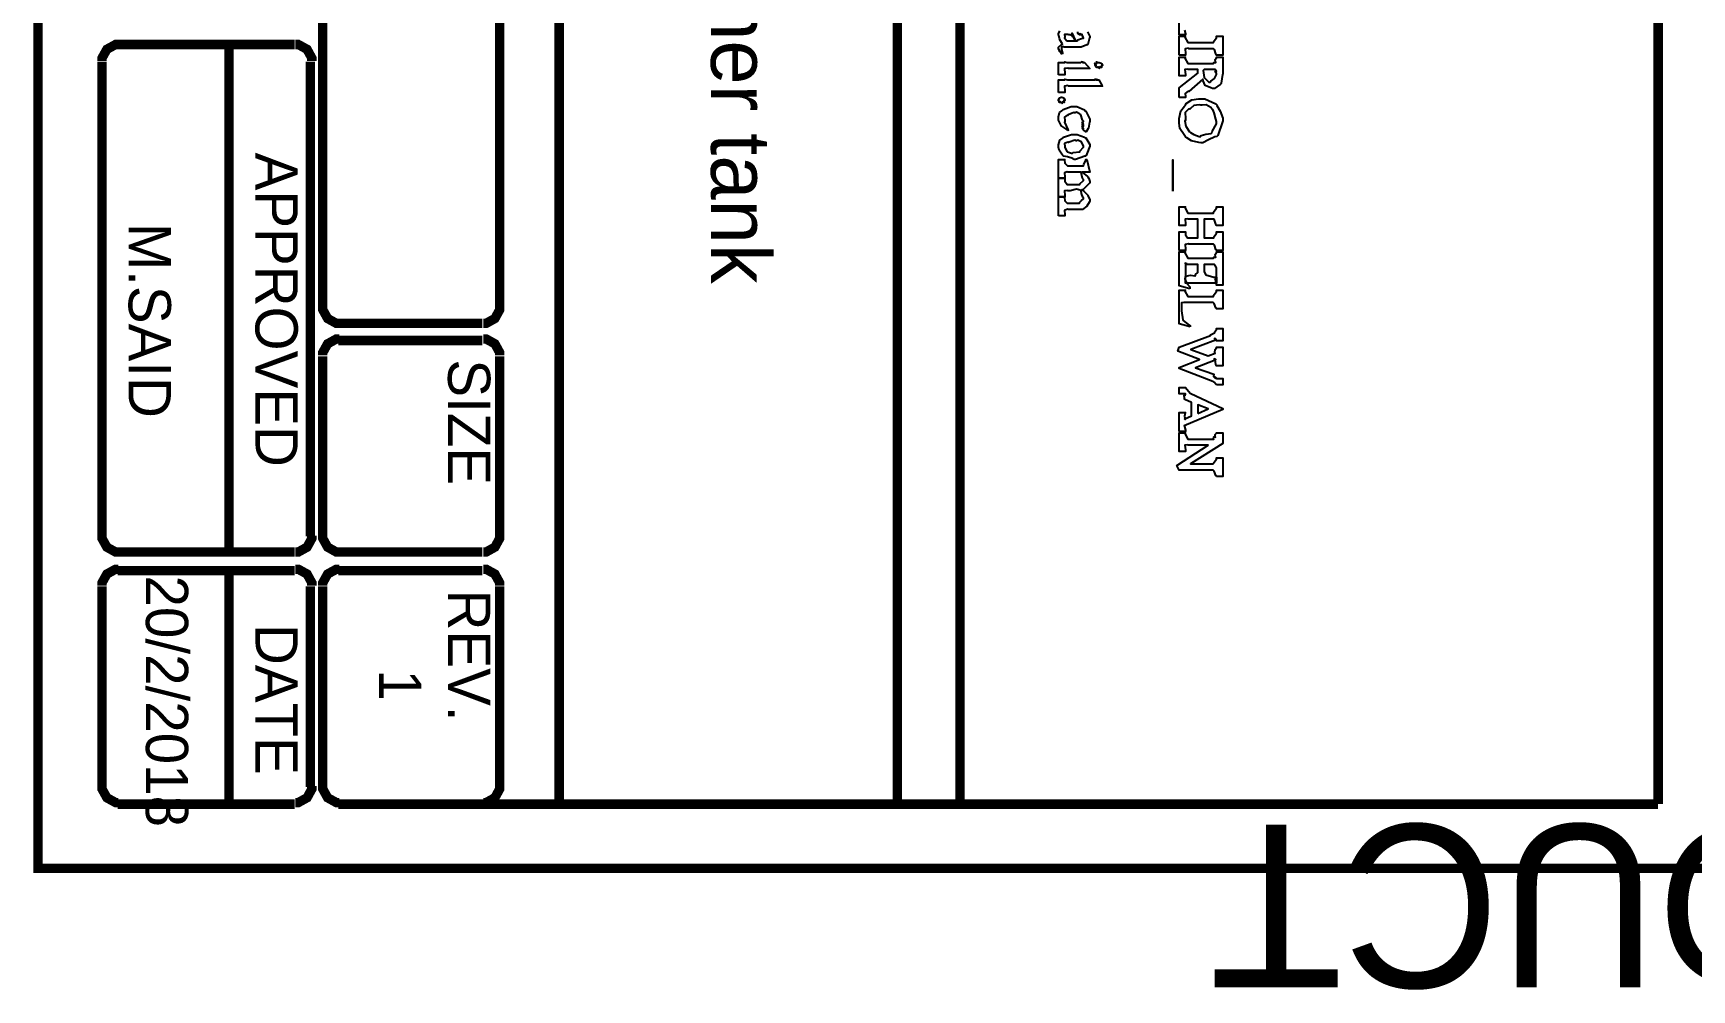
# Model space of a CAD drawing. Extents: x 0.2 to 11.5, y 0.7 to 15.9.
# Drawn here: x 0.707 to 2.473, y 0.655 to 1.673 of the extents above; entities that cross this region are included whole.
import ezdxf

# ---------------------------------------------------------------- set-up
doc = ezdxf.new("R2010")
doc.units = 0
doc.layers.get('0').update_dxf_attribs({"linetype": 'CONTINUOUS'})

msp = doc.modelspace()

# ---------------------------------------------------------------- linework, layer by layer
at = {"color": 230, "const_width": 0.01}
for points in [[(11.0772, 0.78445), (11.0772, 15.6944), (0.71224, 15.6944), (0.71224, 0.78445), (11.0772, 0.78445)], [(2.43722, 0.85276), (2.43722, 2.85781), (2.43722, 0.85276), (2.43722, 2.85781), (2.43722, 0.85276)]]:
    msp.add_lwpolyline(points, close=True, dxfattribs=at)
for points in [[(1.2672, 0.84945), (1.2672, 2.85275), (1.62722, 2.85275)], [(1.62722, 0.84945), (1.62722, 2.85275)], [(1.6939, 0.85444), (1.6939, 2.84278)], [(1.01557, 1.38113), (1.01557, 2.48281)], [(1.20388, 1.38113), (1.20388, 2.48281)], [(0.79807, 1.66114), (0.79498, 1.66114), (0.7857, 1.65603), (0.78054, 1.64675), (0.78054, 1.64361)], [(0.98557, 1.66114), (0.7972, 1.66114)], [(0.91558, 1.12109), (0.91558, 1.66114)], [(1.00391, 1.64361), (1.00391, 1.64675), (0.99881, 1.65603), (0.98953, 1.66114), (0.98638, 1.66114)], [(0.78054, 1.1378), (0.78054, 1.64279)], [(1.00223, 1.1378), (1.00223, 1.64279)], [(1.01557, 1.38194), (1.01557, 1.37885), (1.02073, 1.36957), (1.03, 1.36442), (1.03304, 1.36442)], [(1.18642, 1.36442), (1.18951, 1.36442), (1.19878, 1.36957), (1.20388, 1.37885), (1.20388, 1.38194)], [(1.18555, 1.36442), (1.03223, 1.36442)], [(1.03304, 1.34777), (1.03, 1.34777), (1.02073, 1.34267), (1.01557, 1.33339), (1.01557, 1.3303)], [(1.18555, 1.34614), (1.03223, 1.34614)], [(1.20388, 1.3303), (1.20388, 1.33339), (1.19878, 1.34267), (1.18951, 1.34777), (1.18642, 1.34777)], [(1.01557, 1.1378), (1.01557, 1.32943)], [(1.20388, 1.1378), (1.20388, 1.32943)], [(0.78054, 1.13862), (0.78054, 1.13552), (0.7857, 1.12625), (0.79498, 1.12109), (0.79807, 1.12109)], [(0.98638, 1.12109), (0.98953, 1.12109), (0.99881, 1.12625), (1.00391, 1.13552), (1.00391, 1.13862)], [(1.01557, 1.13862), (1.01557, 1.13552), (1.02073, 1.12625), (1.03, 1.12109), (1.03304, 1.12109)], [(1.18642, 1.12109), (1.18951, 1.12109), (1.19878, 1.12625), (1.20388, 1.13552), (1.20388, 1.13862)], [(0.98557, 1.12109), (0.7972, 1.12109)], [(1.18555, 1.12109), (1.03223, 1.12109)], [(0.79807, 1.10276), (0.79498, 1.10276), (0.7857, 1.09766), (0.78054, 1.08838), (0.78054, 1.08529)], [(0.98557, 1.10113), (0.7972, 1.10113)], [(0.91558, 0.85276), (0.91558, 1.10113)], [(1.00391, 1.08529), (1.00391, 1.08838), (0.99881, 1.09766), (0.98953, 1.10276), (0.98638, 1.10276)], [(1.03304, 1.10276), (1.03, 1.10276), (1.02073, 1.09766), (1.01557, 1.08838), (1.01557, 1.08529)], [(1.18555, 1.10113), (1.03223, 1.10113)], [(1.20388, 1.08529), (1.20388, 1.08838), (1.19878, 1.09766), (1.18951, 1.10276), (1.18642, 1.10276)], [(0.78054, 0.87109), (0.78054, 1.08442)], [(1.00223, 0.87109), (1.00223, 1.08442)], [(1.01557, 0.87109), (1.01557, 1.08442)], [(1.20388, 0.87109), (1.20388, 1.08442)], [(0.78054, 0.87196), (0.78054, 0.86887), (0.7857, 0.85959), (0.79498, 0.85444), (0.79807, 0.85444)], [(0.98638, 0.85444), (0.98953, 0.85444), (0.99881, 0.85959), (1.00391, 0.86887), (1.00391, 0.87196)], [(1.01557, 0.87196), (1.01557, 0.86887), (1.02073, 0.85959), (1.03, 0.85444), (1.03304, 0.85444)], [(1.18642, 0.85444), (1.18951, 0.85444), (1.19878, 0.85959), (1.20388, 0.86887), (1.20388, 0.87196)], [(0.98557, 0.85276), (0.7972, 0.85276)], [(1.18555, 0.85276), (1.03223, 0.85276)], [(1.56054, 0.85276), (1.18555, 0.85276)], [(1.57889, 0.85276), (2.0039, 0.85276), (1.47553, 0.85276)], [(2.43722, 0.85276), (1.8839, 0.85276)]]:
    msp.add_lwpolyline(points, dxfattribs=at)
at = {"color": 0}
for points in [[(1.933, 1.67637), (1.93397, 1.67264), (1.93397, 1.67133), (1.92725, 1.67133), (1.92725, 1.67133), (1.92725, 1.69129)], [(1.82986, 1.67458), (1.83208, 1.66971), (1.83208, 1.66808), (1.83165, 1.66808), (1.83014, 1.66108), (1.82969, 1.66069), (1.82904, 1.66064), (1.82303, 1.65831), (1.82101, 1.65831), (1.80474, 1.65831), (1.80419, 1.65864), (1.80192, 1.65853), (1.80192, 1.65657), (1.80192, 1.65593), (1.80192, 1.65593), (1.80322, 1.65207), (1.80344, 1.65158), (1.80192, 1.65115), (1.80192, 1.65115), (1.80171, 1.65196), (1.80063, 1.65414), (1.80003, 1.65375), (1.79997, 1.65375), (1.79981, 1.65463), (1.79889, 1.65642), (1.79889, 1.65701), (1.79889, 1.65815), (1.80251, 1.66146), (1.80322, 1.66157), (1.80257, 1.66217), (1.8004, 1.66612), (1.80018, 1.66656), (1.79997, 1.66758), (1.79904, 1.67063), (1.79889, 1.67101), (1.79889, 1.67111), (1.79889, 1.67236), (1.80035, 1.67578)], [(1.81272, 1.67378), (1.81321, 1.67285), (1.81353, 1.67275), (1.81646, 1.66581), (1.81668, 1.66504), (1.81885, 1.66504), (1.81939, 1.66596), (1.82314, 1.66749), (1.82557, 1.66797), (1.82557, 1.66808), (1.82493, 1.66894), (1.82351, 1.67199), (1.82362, 1.67156), (1.82362, 1.67156), (1.82319, 1.67182), (1.82167, 1.67242), (1.82254, 1.67156), (1.82254, 1.67156), (1.82215, 1.67182), (1.82086, 1.67242), (1.82146, 1.67156), (1.82146, 1.67156), (1.82101, 1.67188), (1.81956, 1.67269), (1.81993, 1.67264), (1.81993, 1.67264), (1.81956, 1.67301), (1.81928, 1.67453)]]:
    msp.add_lwpolyline(points, dxfattribs=at)
for points in [[(1.80757, 1.66504), (1.81646, 1.66504), (1.81614, 1.66618), (1.81478, 1.66943), (1.81418, 1.66932), (1.81407, 1.66938), (1.81381, 1.67025), (1.81076, 1.67156), (1.80974, 1.67156), (1.80875, 1.67193), (1.80528, 1.67165), (1.80561, 1.66932), (1.80561, 1.66851), (1.80561, 1.66851), (1.80528, 1.66813), (1.80724, 1.66536), (1.80757, 1.66504)], [(1.92725, 1.6499), (1.92725, 1.66986), (1.93397, 1.66986), (1.93349, 1.66889), (1.93647, 1.66314), (1.93744, 1.66314), (1.96371, 1.66314), (1.9636, 1.66374), (1.96718, 1.66835), (1.96718, 1.66986), (1.9739, 1.66986), (1.9739, 1.6499), (1.96718, 1.6499), (1.96636, 1.65121), (1.96479, 1.65571), (1.96397, 1.65663), (1.96371, 1.65663), (1.93744, 1.65663), (1.93685, 1.65713), (1.9336, 1.65663), (1.93397, 1.65158), (1.93397, 1.6499), (1.92725, 1.6499)], [(1.79889, 1.62875), (1.79889, 1.64199), (1.80561, 1.64199), (1.8055, 1.64208), (1.80561, 1.64285), (1.80806, 1.64199), (1.80886, 1.64199), (1.82275, 1.64199), (1.82275, 1.64204), (1.82346, 1.64285), (1.82536, 1.64199), (1.82536, 1.64199), (1.82497, 1.64219), (1.82368, 1.64285), (1.82493, 1.64199), (1.82493, 1.64199), (1.82644, 1.64199), (1.83208, 1.63547), (1.80931, 1.63547), (1.80865, 1.63596), (1.80524, 1.63547), (1.80561, 1.63043), (1.80561, 1.62875), (1.79889, 1.62875)], [(1.84207, 1.63547), (1.8419, 1.63601), (1.84065, 1.63743), (1.83974, 1.63656), (1.83968, 1.63656), (1.83908, 1.63715), (1.8374, 1.63911), (1.83882, 1.63872), (1.83882, 1.63872), (1.83838, 1.63926), (1.83751, 1.64139), (1.83957, 1.641), (1.83968, 1.64111), (1.83946, 1.64139), (1.83919, 1.64274), (1.84136, 1.64199), (1.84207, 1.64199), (1.84207, 1.64199), (1.84435, 1.64128), (1.84446, 1.64111), (1.84446, 1.64111), (1.84554, 1.63932), (1.84554, 1.63872), (1.84549, 1.63883), (1.84467, 1.63883), (1.84467, 1.63672), (1.84446, 1.63656), (1.84429, 1.63688), (1.84293, 1.63732), (1.84229, 1.63547), (1.84207, 1.63547)], [(1.92725, 1.60471), (1.92725, 1.61513), (1.94721, 1.63053), (1.94721, 1.63444), (1.93679, 1.63444), (1.93636, 1.63487), (1.93349, 1.63444), (1.93397, 1.62939), (1.93397, 1.62771), (1.92725, 1.62771), (1.92725, 1.64768), (1.93397, 1.64768), (1.93349, 1.64671), (1.93647, 1.64094), (1.93744, 1.64094), (1.96371, 1.64094), (1.96365, 1.64111), (1.96414, 1.64214), (1.96619, 1.64204), (1.96631, 1.64225), (1.96588, 1.64268), (1.96556, 1.64507), (1.96718, 1.64703), (1.96718, 1.64768), (1.9739, 1.64768), (1.9739, 1.62989), (1.97353, 1.62912), (1.97194, 1.62011), (1.97151, 1.61947), (1.97086, 1.61871), (1.96485, 1.61447), (1.96283, 1.61447), (1.96083, 1.61496), (1.95503, 1.61763), (1.95275, 1.62261), (1.95242, 1.62424), (1.93767, 1.61122), (1.93674, 1.61133), (1.9336, 1.6091), (1.93397, 1.60585), (1.93397, 1.60471), (1.92725, 1.60471)], [(1.96044, 1.62099), (1.96115, 1.62207), (1.96485, 1.62506), (1.96718, 1.62935), (1.96718, 1.63075), (1.96669, 1.63103), (1.96565, 1.63271), (1.96718, 1.63286), (1.96718, 1.63292), (1.96669, 1.63308), (1.96576, 1.63444), (1.96544, 1.63444), (1.95394, 1.63444), (1.9529, 1.63336), (1.954, 1.62603), (1.95888, 1.62099), (1.96044, 1.62099)], [(1.79889, 1.61025), (1.79889, 1.62349), (1.80561, 1.62349), (1.80556, 1.62358), (1.80567, 1.62435), (1.80826, 1.62349), (1.80908, 1.62349), (1.83772, 1.62349), (1.83763, 1.62358), (1.83768, 1.62435), (1.83936, 1.62349), (1.8399, 1.62349), (1.83963, 1.62364), (1.83876, 1.62435), (1.84056, 1.62349), (1.84056, 1.62349), (1.84056, 1.62349), (1.84039, 1.62349), (1.84033, 1.62349), (1.84164, 1.62349), (1.84164, 1.62349), (1.84511, 1.61774), (1.84554, 1.61697), (1.80931, 1.61697), (1.80865, 1.61746), (1.80524, 1.61697), (1.80561, 1.61193), (1.80561, 1.61025), (1.79889, 1.61025)], [(1.80236, 1.59847), (1.80208, 1.59907), (1.80051, 1.60037), (1.79975, 1.59933), (1.79975, 1.59933), (1.79964, 1.59999), (1.79889, 1.60129), (1.79889, 1.60172), (1.79889, 1.60232), (1.79981, 1.60394), (1.79997, 1.60411), (1.80003, 1.60439), (1.80181, 1.60499), (1.80236, 1.60499), (1.80236, 1.60499), (1.80442, 1.60428), (1.80453, 1.60411), (1.80453, 1.60411), (1.80561, 1.60232), (1.80561, 1.60172), (1.8055, 1.60189), (1.80453, 1.60167), (1.8049, 1.5995), (1.80474, 1.59933), (1.80453, 1.59972), (1.803, 1.60026), (1.80251, 1.59847), (1.80236, 1.59847)], [(1.80886, 1.56944), (1.80761, 1.57058), (1.8035, 1.57351), (1.80225, 1.57417), (1.80192, 1.57443), (1.80117, 1.57557), (1.79889, 1.58078), (1.79889, 1.58247), (1.79889, 1.58404), (1.79997, 1.58876), (1.80251, 1.59056), (1.80322, 1.59115), (1.80365, 1.59213), (1.81228, 1.59506), (1.81515, 1.59506), (1.81819, 1.59506), (1.82656, 1.59147), (1.82731, 1.59071), (1.82807, 1.59039), (1.83208, 1.58187), (1.83208, 1.579), (1.83165, 1.57844), (1.83083, 1.57215), (1.83057, 1.57161), (1.83029, 1.57178), (1.82824, 1.56836), (1.82753, 1.56836), (1.82747, 1.56868), (1.82611, 1.56928), (1.82601, 1.56944), (1.82547, 1.56999), (1.82406, 1.572), (1.82557, 1.57183), (1.82557, 1.57183), (1.82508, 1.57232), (1.824, 1.57428), (1.82557, 1.57422), (1.82557, 1.57422), (1.82514, 1.57454), (1.824, 1.57579), (1.82557, 1.57508), (1.82557, 1.57508), (1.82519, 1.57531), (1.824, 1.57622), (1.82557, 1.57639), (1.82557, 1.57639), (1.82508, 1.57671), (1.824, 1.5785), (1.82557, 1.57937), (1.82557, 1.57964), (1.82454, 1.58057), (1.82254, 1.58643), (1.82189, 1.58681), (1.82101, 1.58751), (1.81799, 1.58903), (1.81651, 1.58832), (1.81603, 1.58832), (1.81506, 1.58892), (1.80919, 1.58615), (1.80865, 1.58572), (1.80794, 1.58589), (1.80518, 1.58382), (1.80561, 1.58024), (1.80561, 1.579), (1.80507, 1.57835), (1.80871, 1.57075), (1.80931, 1.5701), (1.80886, 1.56944)], [(1.95047, 1.55658), (1.94808, 1.55701), (1.94038, 1.55881), (1.93528, 1.56185), (1.93419, 1.56288), (1.93251, 1.565), (1.92811, 1.57194), (1.92725, 1.57769), (1.92725, 1.57958), (1.92725, 1.58231), (1.92899, 1.59044), (1.93306, 1.59565), (1.93419, 1.59674), (1.93474, 1.59836), (1.94065, 1.60243), (1.94803, 1.60325), (1.95047, 1.60325), (1.95469, 1.60325), (1.96631, 1.59804), (1.96739, 1.59694), (1.96744, 1.5964), (1.97076, 1.59028), (1.9739, 1.58262), (1.9739, 1.58003), (1.97353, 1.57904), (1.96847, 1.56418), (1.96739, 1.5631), (1.96528, 1.56304), (1.95839, 1.55979), (1.95247, 1.55658), (1.95047, 1.55658)], [(1.95047, 1.56332), (1.95085, 1.56429), (1.95568, 1.56581), (1.96121, 1.5664), (1.96197, 1.567), (1.96229, 1.56842), (1.96718, 1.57667), (1.96718, 1.57937), (1.96625, 1.58154), (1.96442, 1.58849), (1.96306, 1.59207), (1.96218, 1.59283), (1.96104, 1.59418), (1.95617, 1.59694), (1.95193, 1.59651), (1.95047, 1.59651), (1.94874, 1.59706), (1.94282, 1.59636), (1.93951, 1.5931), (1.93875, 1.59239), (1.93767, 1.59256), (1.93375, 1.58865), (1.93397, 1.58251), (1.93397, 1.58046), (1.93343, 1.57981), (1.93446, 1.57411), (1.93832, 1.56819), (1.93918, 1.56743), (1.93918, 1.56743), (1.94282, 1.56538), (1.94857, 1.56332), (1.95047, 1.56332)], [(1.8156, 1.53879), (1.81418, 1.53993), (1.80854, 1.54172), (1.80425, 1.54249), (1.80344, 1.54313), (1.80236, 1.54443), (1.79937, 1.54861), (1.79889, 1.55192), (1.79889, 1.5529), (1.79889, 1.55453), (1.80007, 1.55935), (1.8029, 1.56119), (1.80365, 1.56179), (1.8041, 1.56272), (1.81272, 1.56549), (1.8156, 1.56549), (1.81853, 1.56549), (1.82656, 1.56261), (1.82731, 1.56201), (1.82807, 1.56168), (1.83208, 1.55464), (1.83208, 1.55225), (1.83176, 1.55231), (1.83029, 1.54829), (1.82829, 1.54292), (1.82753, 1.54226), (1.82671, 1.54243), (1.81685, 1.53879), (1.8156, 1.53879)], [(1.81364, 1.54551), (1.8144, 1.54606), (1.82118, 1.54682), (1.82167, 1.54704), (1.82161, 1.54775), (1.82557, 1.55181), (1.82557, 1.55311), (1.82493, 1.55404), (1.8234, 1.55718), (1.82329, 1.55746), (1.82319, 1.55746), (1.82237, 1.55811), (1.81939, 1.55946), (1.81803, 1.55875), (1.81754, 1.55875), (1.81635, 1.55935), (1.81006, 1.55735), (1.80951, 1.55701), (1.8086, 1.55724), (1.80528, 1.55578), (1.80561, 1.55268), (1.80561, 1.5516), (1.80539, 1.55143), (1.808, 1.5471), (1.80843, 1.54682), (1.80843, 1.54682), (1.80963, 1.5465), (1.81267, 1.54551), (1.81364, 1.54551)], [(1.79889, 1.479), (1.79889, 1.49897), (1.80561, 1.49897), (1.80512, 1.49838), (1.80561, 1.49462), (1.80806, 1.49224), (1.80886, 1.49224), (1.82124, 1.49224), (1.82124, 1.493), (1.82346, 1.49517), (1.82557, 1.49707), (1.82557, 1.49767), (1.82476, 1.49875), (1.82324, 1.50276), (1.82297, 1.50504), (1.82254, 1.50549), (1.82194, 1.50629), (1.81793, 1.50711), (1.81114, 1.50549), (1.80886, 1.50549), (1.80832, 1.50592), (1.80518, 1.50549), (1.80561, 1.5006), (1.80561, 1.49897), (1.79889, 1.49897), (1.79889, 1.51893), (1.80561, 1.51893), (1.80561, 1.51893), (1.80561, 1.51557), (1.80806, 1.51221), (1.80886, 1.51221), (1.82146, 1.51221), (1.82146, 1.51275), (1.82557, 1.51644), (1.82557, 1.51764), (1.82454, 1.51844), (1.82308, 1.5249), (1.82254, 1.52544), (1.80886, 1.52544), (1.80817, 1.52576), (1.80518, 1.52468), (1.80561, 1.5204), (1.80561, 1.51893), (1.79889, 1.51893), (1.79889, 1.5389), (1.80561, 1.5389), (1.80512, 1.53847), (1.80567, 1.53478), (1.80843, 1.53217), (1.80931, 1.53217), (1.82536, 1.53217), (1.82536, 1.53217), (1.82574, 1.53386), (1.82796, 1.53765), (1.82796, 1.5389), (1.82904, 1.5389), (1.83208, 1.52544), (1.82383, 1.52544), (1.82383, 1.52544), (1.82596, 1.52393), (1.82958, 1.52078), (1.82992, 1.52024), (1.82992, 1.52024), (1.83117, 1.51861), (1.83208, 1.51531), (1.83208, 1.51417), (1.83165, 1.51346), (1.82525, 1.50678), (1.82383, 1.50657), (1.82383, 1.50657), (1.82628, 1.50478), (1.82969, 1.50108), (1.82992, 1.50071), (1.83003, 1.50054), (1.83208, 1.49599), (1.83208, 1.49442), (1.83165, 1.49376), (1.82915, 1.48899), (1.82454, 1.48551), (1.82297, 1.48551), (1.80931, 1.48551), (1.80843, 1.48579), (1.80524, 1.48454), (1.80561, 1.48042), (1.80561, 1.479), (1.79889, 1.479)], [(1.92051, 1.50504), (1.92051, 1.53847), (1.92051, 1.50504)], [(1.92725, 1.44185), (1.92725, 1.46181), (1.93397, 1.46181), (1.93397, 1.46181), (1.93386, 1.45856), (1.93625, 1.45529), (1.93701, 1.45529), (1.94721, 1.45529), (1.94721, 1.47526), (1.93701, 1.47526), (1.93653, 1.47569), (1.93354, 1.47526), (1.93397, 1.47021), (1.93397, 1.46853), (1.92725, 1.46853), (1.92725, 1.4885), (1.93397, 1.4885), (1.93349, 1.48753), (1.93647, 1.48178), (1.93744, 1.48178), (1.96371, 1.48178), (1.9636, 1.48236), (1.96718, 1.48699), (1.96718, 1.4885), (1.9739, 1.4885), (1.9739, 1.46853), (1.96718, 1.46853), (1.96642, 1.46983), (1.9649, 1.47433), (1.96436, 1.47526), (1.96414, 1.47526), (1.95394, 1.47526), (1.95394, 1.45529), (1.96414, 1.45529), (1.96392, 1.45578), (1.96718, 1.46035), (1.96718, 1.46181), (1.9739, 1.46181), (1.9739, 1.44185), (1.96718, 1.44185), (1.96636, 1.44314), (1.96479, 1.44754), (1.96397, 1.44857), (1.96371, 1.44857), (1.93744, 1.44857), (1.93685, 1.449), (1.9336, 1.44846), (1.93397, 1.44353), (1.93397, 1.44185), (1.92725, 1.44185)], [(1.93853, 1.40132), (1.92725, 1.40435), (1.92725, 1.44038), (1.93397, 1.44038), (1.93349, 1.4394), (1.93647, 1.43365), (1.93744, 1.43365), (1.96371, 1.43365), (1.96365, 1.43381), (1.96414, 1.43485), (1.96619, 1.43474), (1.96631, 1.43494), (1.96588, 1.43539), (1.96556, 1.43778), (1.96718, 1.43972), (1.96718, 1.44038), (1.9739, 1.44038), (1.9739, 1.405), (1.96718, 1.405), (1.96718, 1.40631), (1.96669, 1.40668), (1.96565, 1.40836), (1.96718, 1.40896), (1.96718, 1.40913), (1.96664, 1.40944), (1.96565, 1.41151), (1.96718, 1.41331), (1.96718, 1.4139), (1.96718, 1.42367), (1.96653, 1.42421), (1.96511, 1.42665), (1.96506, 1.42714), (1.965, 1.42714), (1.95394, 1.42714), (1.95394, 1.41932), (1.95394, 1.41932), (1.95568, 1.41601), (1.96431, 1.41368), (1.96718, 1.41368), (1.96718, 1.40717), (1.93397, 1.40717), (1.93397, 1.41368), (1.93451, 1.41465), (1.93929, 1.41575), (1.94401, 1.41515), (1.94461, 1.41542), (1.94472, 1.41644), (1.94721, 1.41862), (1.94721, 1.41932), (1.94721, 1.42714), (1.93571, 1.42714), (1.93533, 1.42763), (1.93365, 1.42854), (1.93425, 1.42626), (1.93419, 1.42606), (1.93414, 1.42606), (1.93397, 1.42443), (1.93397, 1.42389), (1.93397, 1.4139), (1.93397, 1.4139), (1.93349, 1.41183), (1.93506, 1.4075), (1.93528, 1.40696), (1.93528, 1.40696), (1.93821, 1.40349), (1.93853, 1.40326), (1.93853, 1.40132)], [(1.93896, 1.36062), (1.92725, 1.36388), (1.92725, 1.39968), (1.93397, 1.39968), (1.93349, 1.39871), (1.93647, 1.39296), (1.93744, 1.39296), (1.96371, 1.39296), (1.9636, 1.39356), (1.96718, 1.39817), (1.96718, 1.39968), (1.9739, 1.39968), (1.9739, 1.37972), (1.96718, 1.37972), (1.96636, 1.38108), (1.96463, 1.38552), (1.96349, 1.38645), (1.96306, 1.38645), (1.93246, 1.38645), (1.93229, 1.38672), (1.92985, 1.38612), (1.92985, 1.38037), (1.92985, 1.37842), (1.92964, 1.37777), (1.93132, 1.36833), (1.93158, 1.36778), (1.93153, 1.36762), (1.93804, 1.36258), (1.93896, 1.36214), (1.93896, 1.36062)], [(1.96718, 1.2991), (1.96647, 1.29964), (1.96463, 1.30176), (1.96349, 1.30246), (1.96306, 1.30257), (1.92725, 1.31646), (1.92725, 1.31755), (1.94894, 1.32601), (1.92594, 1.33469), (1.92725, 1.33925), (1.96067, 1.3514), (1.96078, 1.35227), (1.96506, 1.35427), (1.96522, 1.35444), (1.9649, 1.35493), (1.96718, 1.35802), (1.96718, 1.359), (1.9739, 1.359), (1.9739, 1.34576), (1.96718, 1.34576), (1.96674, 1.34641), (1.9655, 1.34842), (1.96653, 1.34706), (1.96653, 1.34706), (1.96615, 1.34744), (1.96485, 1.34842), (1.96599, 1.34652), (1.96588, 1.34641), (1.93961, 1.33664), (1.95828, 1.3297), (1.96544, 1.33252), (1.96511, 1.33339), (1.96544, 1.33664), (1.96718, 1.33843), (1.96718, 1.33903), (1.9739, 1.33903), (1.9739, 1.31907), (1.96718, 1.31907), (1.96647, 1.32058), (1.96544, 1.32568), (1.96631, 1.32579), (1.96631, 1.32579), (1.96593, 1.32601), (1.96457, 1.3265), (1.9655, 1.32541), (1.96544, 1.32536), (1.94482, 1.31711), (1.96436, 1.31017), (1.96419, 1.31017), (1.96392, 1.30789), (1.96576, 1.30604), (1.96588, 1.30604), (1.96571, 1.30632), (1.9655, 1.30745), (1.96718, 1.30626), (1.96718, 1.30583), (1.9739, 1.30583), (1.9739, 1.2991), (1.96718, 1.2991)], [(1.92725, 1.24946), (1.92725, 1.26942), (1.93397, 1.26942), (1.9336, 1.26937), (1.93306, 1.26568), (1.93354, 1.26226), (1.93354, 1.26226), (1.93343, 1.26237), (1.93338, 1.2628), (1.93332, 1.26291), (1.94049, 1.26595), (1.94049, 1.28027), (1.93332, 1.28331), (1.93306, 1.2844), (1.93272, 1.28787), (1.93354, 1.28765), (1.93354, 1.28765), (1.93338, 1.28792), (1.93397, 1.28906), (1.93397, 1.28939), (1.92725, 1.28939), (1.92725, 1.29612), (1.93397, 1.29612), (1.93386, 1.29601), (1.93886, 1.29009), (1.93983, 1.28961), (1.9739, 1.27398), (1.9739, 1.27268), (1.93267, 1.25532), (1.93267, 1.25532), (1.933, 1.2545), (1.93397, 1.25076), (1.93397, 1.24946), (1.92725, 1.24946)], [(1.94721, 1.26855), (1.95806, 1.27333), (1.94721, 1.27767), (1.94721, 1.26855)], [(1.96718, 1.20133), (1.96636, 1.20264), (1.96463, 1.20703), (1.96349, 1.20806), (1.96306, 1.20806), (1.92725, 1.20806), (1.92464, 1.21327), (1.95828, 1.23475), (1.93679, 1.23475), (1.93636, 1.23519), (1.93349, 1.23475), (1.93397, 1.22971), (1.93397, 1.22803), (1.92725, 1.22803), (1.92725, 1.24799), (1.93397, 1.24799), (1.93349, 1.24707), (1.93664, 1.24127), (1.93767, 1.24127), (1.96414, 1.24127), (1.96392, 1.2417), (1.96436, 1.24354), (1.9661, 1.24338), (1.9661, 1.24343), (1.96571, 1.24382), (1.96556, 1.24604), (1.96718, 1.2475), (1.96718, 1.24799), (1.9739, 1.24799), (1.9739, 1.23649), (1.9394, 1.21479), (1.96349, 1.21479), (1.96343, 1.21528), (1.96718, 1.21983), (1.96718, 1.2213), (1.9739, 1.2213), (1.9739, 1.20133), (1.96718, 1.20133)]]:
    msp.add_lwpolyline(points, close=True, dxfattribs=at)

# ---------------------------------------------------------------- texts
for s, height, rotation, p in [('Sludge thickener tank ', 0.0633333, 270, (1.42889, 2.22111)), ('PRODUCED BY AN AUTODESK EDUCATIONAL PRODUCT', 0.173333, 180, (8.30889, 0.83111))]:
    msp.add_text(s, height=height, rotation=rotation, dxfattribs=at).set_placement(p)
at = {"color": 140}
for s, p in [('APPROVED', (0.94389, 1.54611)), ('M.SAID', (0.80889, 1.47111)), ('SIZE', (1.14889, 1.32611)), ('20/2/2018', (0.82722, 1.09611)), ('REV.', (1.14889, 1.08111)), ('DATE', (0.94389, 1.04444)), ('1', (1.07556, 0.99611))]:
    msp.add_text(s, height=0.045, rotation=270, dxfattribs=at).set_placement(p)

doc.saveas('drawing.dxf')
